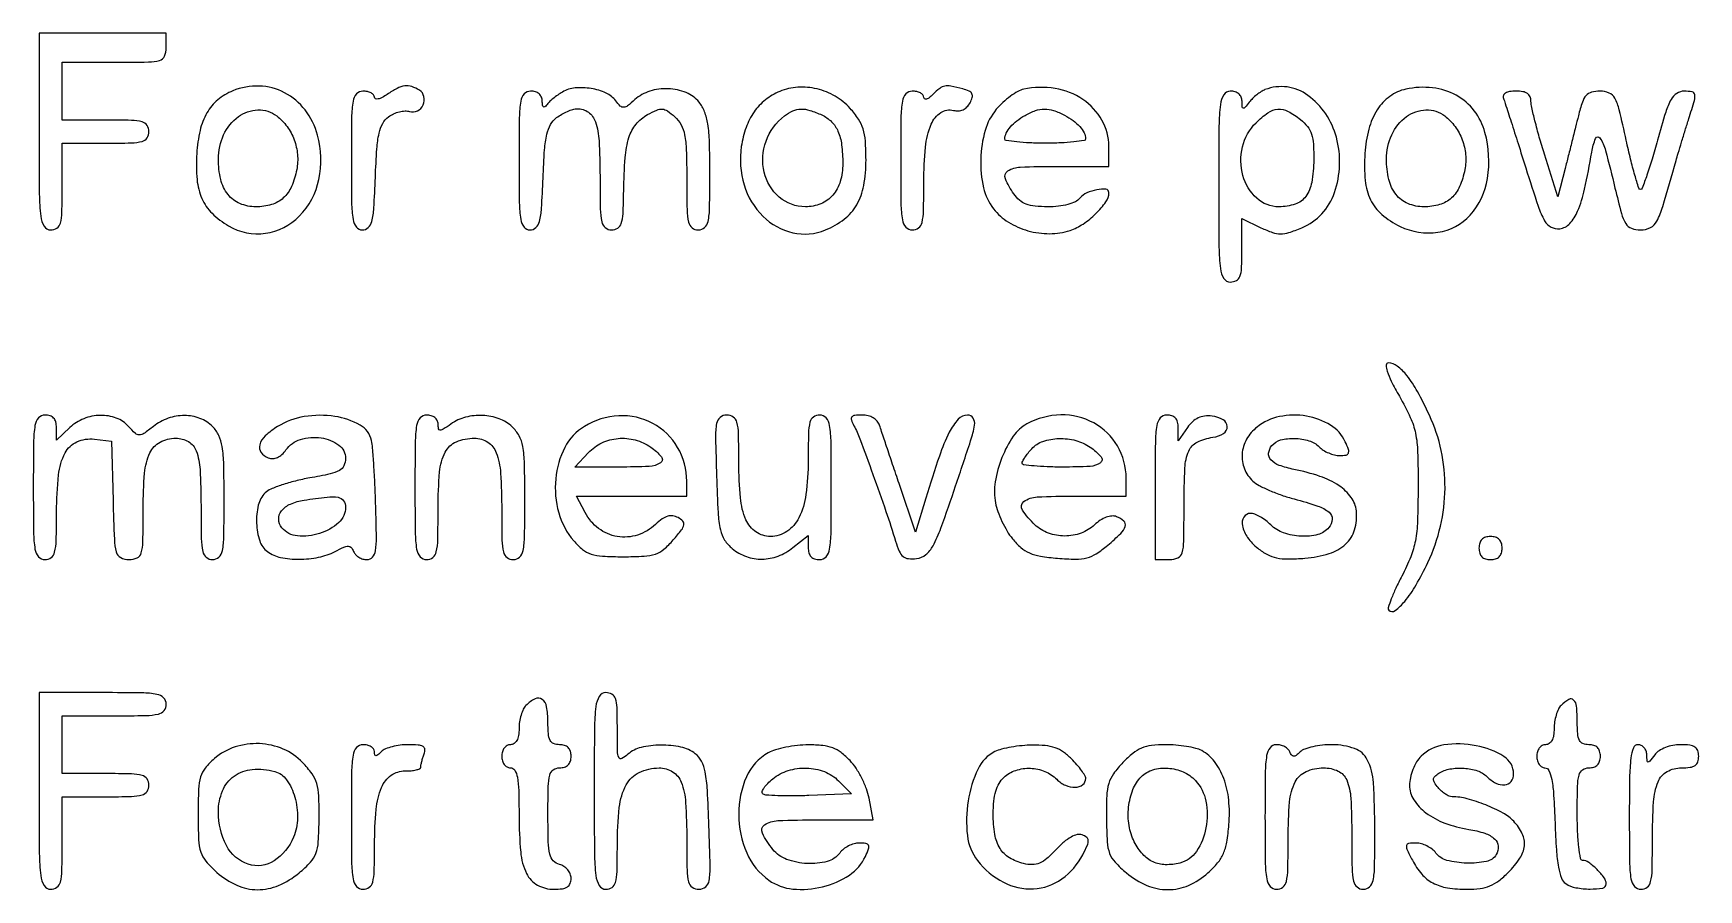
# Model space of a CAD drawing. Extents: x 23 to 201, y 13 to 268.
# Drawn here: x 23.35 to 47.71, y 56.68 to 69.2 of the extents above; entities that cross this region are included whole.
import ezdxf

# ---------------------------------------------------------------- set-up
doc = ezdxf.new("R2010")
doc.units = 0
doc.header["$MEASUREMENT"] = 0

msp = doc.modelspace()

# ---------------------------------------------------------------- linework, layer by layer
for points in [[(23.4342, 67.7646, 0.001893), (23.437661, 66.850567, 0.027391), (23.457838, 66.527325, 0.106183), (23.507924, 66.380468, 0.263491), (23.6034, 66.3264, 0.150217), (23.694312, 66.354344, 0.180365), (23.74581, 66.426862, 0.059311), (23.768133, 66.582874, 0.005909), (23.7726, 66.9609), (23.7726, 67.5954), (24.4071, 67.5954, 0.005909), (24.785126, 67.599867, 0.059311), (24.941137, 67.62219, 0.180365), (25.013656, 67.673688, 0.150217), (25.0416, 67.7646, 0.150217), (25.013656, 67.855512, 0.180365), (24.941137, 67.90701, 0.059311), (24.785126, 67.929333, 0.005909), (24.4071, 67.9338), (23.7726, 67.9338), (23.7726, 68.3568), (23.7726, 68.7798), (24.534, 68.7798, 0.003707), (25.03614, 68.783523, 0.064117), (25.19811, 68.806825, 0.224677), (25.269507, 68.868561, 0.104331), (25.2954, 68.9913), (25.2954, 69.2028), (24.3648, 69.2028), (23.4342, 69.2028)], [(26.2683, 68.361423, 0.077786), (26.048388, 68.228477, 0.087773), (25.890151, 68.039344, 0.074765), (25.789596, 67.781875, 0.040369), (25.741184, 67.44418, 0.036361), (25.745375, 67.063001, 0.082921), (25.816102, 66.785022, 0.095839), (25.96497, 66.570063, 0.061428), (26.207149, 66.385462, 0.168101), (26.746847, 66.278582, 0.166012), (27.240472, 66.527223, 0.142823), (27.52825, 67.064888, 0.119847), (27.508238, 67.713454, 0.095774), (27.325826, 68.081292, 0.109918), (27.026522, 68.333651, 0.112889), (26.65516, 68.431139, 0.105486)], [(28.529024, 68.309703, -0.029426), (28.455831, 68.264608, -0.068119), (28.395491, 68.242081, -0.143156), (28.357058, 68.244509, -0.315737), (28.341, 68.267403, 0.182509), (28.328115, 68.301527, 0.090908), (28.291297, 68.33054, 0.070816), (28.236543, 68.350197, 0.050863), (28.1718, 68.3568, 0.212584), (28.078623, 68.315309, 0.142907), (28.027275, 68.20875, 0.038318), (28.006375, 67.973339, 0.002988), (28.0026, 67.3416, 0.00315), (28.006495, 66.723395, 0.036134), (28.0271, 66.481094, 0.127105), (28.075734, 66.369173, 0.230986), (28.163382, 66.3264, 0.19422), (28.250081, 66.361398, 0.141073), (28.302628, 66.452501, 0.046113), (28.331922, 66.645396, 0.005021), (28.353732, 67.094671, -0.007185), (28.375849, 67.512879, -0.037036), (28.408473, 67.742316, -0.071276), (28.461757, 67.884919, -0.110376), (28.548062, 67.983367, -0.052583), (28.621641, 68.026094, -0.04527), (28.706276, 68.055136, -0.047557), (28.788764, 68.067184, -0.089568), (28.855293, 68.058576, 0.199679), (28.968005, 68.068388, 0.165473), (29.051787, 68.15622, 0.165006), (29.064745, 68.277124, 0.198831), (28.999515, 68.369891, 0.062689), (28.886269, 68.423233, 0.111008), (28.78397, 68.432864, 0.090025), (28.672974, 68.3977, 0.031171)], [(31.0905, 68.343791, 0.021222), (31.021164, 68.298983, 0.018664), (30.952745, 68.246593, 0.019069), (30.89457, 68.194642, 0.052223), (30.859145, 68.15253, -0.078521), (30.833603, 68.125207, -0.361462), (30.813517, 68.125837, -0.180463), (30.799695, 68.151833, -0.030716), (30.795695, 68.20875, 0.096277), (30.783294, 68.269706, 0.116288), (30.749242, 68.316982, 0.107116), (30.695145, 68.34665, 0.072179), (30.6252, 68.3568, 0.212584), (30.532023, 68.315309, 0.142907), (30.480675, 68.20875, 0.038318), (30.459775, 67.973339, 0.002988), (30.456, 67.3416, 0.00315), (30.459895, 66.723395, 0.036134), (30.4805, 66.481094, 0.127105), (30.529134, 66.369173, 0.230986), (30.616782, 66.3264, 0.192464), (30.703397, 66.361023, 0.141982), (30.755969, 66.451128, 0.04668), (30.785324, 66.64175, 0.005126), (30.807132, 67.084231, -0.007334), (30.829422, 67.499186, -0.038131), (30.862433, 67.725949, -0.072993), (30.916992, 67.868084, -0.103301), (31.0059, 67.969841, -0.031752), (31.08031, 68.018947, -0.027514), (31.163917, 68.060874, -0.028481), (31.244059, 68.09039, -0.068961), (31.30623, 68.100309, -0.163927), (31.470008, 68.048848, -0.154965), (31.57379, 67.907669, -0.068714), (31.626961, 67.630008, -0.012999), (31.6404, 67.11318, 0.004277), (31.644501, 66.633747, 0.048718), (31.666098, 66.445898, 0.166019), (31.717691, 66.359996, 0.177039), (31.8096, 66.3264, 0.13983), (31.900019, 66.352191, 0.180292), (31.952453, 66.419985, 0.06461), (31.97751, 66.563771, 0.007182), (31.987233, 66.89745, -0.014517), (32.008615, 67.385325, -0.057542), (32.064547, 67.679664, -0.095083), (32.168166, 67.872842, -0.09463), (32.336083, 68.014322, -0.024813), (32.469844, 68.080903, -0.124352), (32.551737, 68.094523, -0.133639), (32.627198, 68.067119, -0.030391), (32.734419, 67.981332, -0.083839), (32.8269, 67.864106, -0.077657), (32.878828, 67.719907, -0.040553), (32.903377, 67.496806, -0.007134), (32.9094, 67.074688, 0.004604), (32.913578, 66.620901, 0.051035), (32.935332, 66.441086, 0.169857), (32.986922, 66.358593, 0.170477), (33.0786, 66.3264, 0.185299), (33.170796, 66.361783, 0.16096), (33.222373, 66.452128, 0.046006), (33.243787, 66.650371, 0.003914), (33.2478, 67.163028, 0.006974), (33.241507, 67.614157, 0.031083), (33.217706, 67.877771, 0.054037), (33.170502, 68.055105, 0.078293), (33.0895, 68.195148, 0.126186), (32.90096, 68.335258, 0.087291), (32.640018, 68.391942, 0.085003), (32.368752, 68.356523, 0.109467), (32.150862, 68.23249, -0.016885), (32.04363, 68.14184, -0.152012), (31.986897, 68.120075, -0.214202), (31.937845, 68.138394, -0.037738), (31.871705, 68.214431, 0.127229), (31.729906, 68.32845, 0.0651), (31.509924, 68.395083, 0.064215), (31.275672, 68.403484, 0.110163)], [(34.271101, 68.353276, 0.068528), (34.059577, 68.228246, 0.072588), (33.894412, 68.052788, 0.067338), (33.777358, 67.825623, 0.048155), (33.707902, 67.547923, 0.110788), (33.748232, 66.987396, 0.1247), (34.02575, 66.525079, 0.140351), (34.461037, 66.285484, 0.155483), (34.938264, 66.325764, 0.066154), (35.213046, 66.484855, 0.097614), (35.396126, 66.693911, 0.08738), (35.498744, 66.974753, 0.04403), (35.532, 67.351674, 0.016979), (35.522633, 67.627453, 0.05801), (35.489877, 67.803659, 0.07198), (35.421856, 67.946878, 0.036648), (35.29935, 68.104603, 0.077347), (35.081317, 68.28192, 0.072904), (34.815336, 68.389031, 0.074124), (34.533974, 68.414226, 0.084785)], [(36.510943, 68.308457, -0.032428), (36.459801, 68.263551, -0.08714), (36.417052, 68.241193, -0.216722), (36.390249, 68.244392, -0.262054), (36.378, 68.266157, 0.180377), (36.365099, 68.300754, 0.091543), (36.328297, 68.330174, 0.071518), (36.27354, 68.350101, 0.051602), (36.2088, 68.3568, 0.212584), (36.115623, 68.315309, 0.142907), (36.064275, 68.20875, 0.038318), (36.043375, 67.973339, 0.002988), (36.0396, 67.3416, 0.002988), (36.043375, 66.709861, 0.038318), (36.064275, 66.47445, 0.142907), (36.115623, 66.367891, 0.212584), (36.2088, 66.3264, 0.162077), (36.300173, 66.356818, 0.17449), (36.35174, 66.435084, 0.05424), (36.373713, 66.604867, 0.005082), (36.378, 67.026676, -0.024074), (36.402591, 67.537107, -0.074143), (36.485982, 67.871647, -0.14552), (36.624966, 68.043052, -0.217391), (36.812003, 68.07561, 0.080318), (36.88404, 68.06871, 0.090993), (36.951293, 68.085617, 0.089257), (37.009139, 68.125688, 0.07402), (37.053886, 68.185892, 0.050823), (37.086628, 68.265582, 0.195795), (37.081472, 68.317802, 0.170581), (37.040199, 68.35608, 0.037007), (36.947029, 68.388606, 0.014463), (36.772828, 68.429942, 0.096754), (36.68422, 68.430929, 0.122574), (36.611406, 68.397914, 0.028951)], [(37.840238, 68.385724, 0.07636), (37.753348, 68.352788, 0.029523), (37.644866, 68.282677, 0.028391), (37.534246, 68.191458, 0.03125), (37.438388, 68.091003, 0.10681), (37.274708, 67.781676, 0.061566), (37.211091, 67.363314, 0.061846), (37.251215, 66.944909, 0.112313), (37.397739, 66.635945, 0.087505), (37.614748, 66.441851, 0.070263), (37.901896, 66.315386, 0.069162), (38.217505, 66.272051, 0.079448), (38.517523, 66.320533, 0.068681), (38.706902, 66.413401, 0.044791), (38.896097, 66.567208, 0.045074), (39.041655, 66.737035, 0.155872), (39.0852, 66.873323, 0.388031), (39.041605, 66.92104, 0.070324), (38.910666, 66.914461, 0.058323), (38.76111, 66.867026, 0.114097), (38.6622, 66.7917, -0.109396), (38.594993, 66.739525, -0.044772), (38.485959, 66.699386, -0.038438), (38.348188, 66.673402, -0.0274), (38.191338, 66.6648, -0.024764), (38.004797, 66.674045, -0.065714), (37.875106, 66.704449, -0.084642), (37.777549, 66.761661, -0.065219), (37.694097, 66.852824, -0.056129), (37.572246, 67.07647, -0.361323), (37.608303, 67.190318, -0.134057), (37.788742, 67.246946, -0.009394), (38.3238, 67.257), (39.0852, 67.257), (39.0852, 67.551765, 0.129884), (38.984298, 67.933644, 0.116508), (38.705009, 68.234276, 0.106622), (38.297682, 68.395917, 0.094082)], [(41.3694, 68.378696, 0.049922), (41.313364, 68.350188, 0.025899), (41.249503, 68.304388, 0.02547), (41.188181, 68.250072, 0.03515), (41.139441, 68.195025, -0.009115), (41.076244, 68.115693, -0.257729), (41.052619, 68.106382, -0.356194), (41.037638, 68.122228, -0.013709), (41.033691, 68.20875, 0.096828), (41.020666, 68.269493, 0.114369), (40.986021, 68.316807, 0.105544), (40.931587, 68.346595, 0.072728), (40.8618, 68.3568, 0.259183), (40.766556, 68.303873, 0.109374), (40.716314, 68.161163, 0.028197), (40.696083, 67.846696, 0.001966), (40.6926, 66.9609, 0.001966), (40.696083, 66.075104, 0.028197), (40.716314, 65.760638, 0.109374), (40.766556, 65.617927, 0.259183), (40.8618, 65.565, 0.118191), (40.950961, 65.586375, 0.189857), (41.002136, 65.644141, 0.077744), (41.025788, 65.764181, 0.009842), (41.031, 66.028931), (41.031, 66.492863), (41.310856, 66.359409, 0.024843), (41.479955, 66.288851, 0.085911), (41.596392, 66.268358, 0.080033), (41.717313, 66.287489, 0.019789), (41.9061, 66.357733, 0.214988), (42.386733, 66.872118, 0.147949), (42.414416, 67.681436, 0.170679), (41.996481, 68.295387, 0.256909)], [(43.431464, 68.385982, 0.106081), (43.196546, 68.280892, 0.092731), (43.012041, 68.08436, 0.077726), (42.887998, 67.801881, 0.049263), (42.83053, 67.446191, 0.037514), (42.835801, 67.048467, 0.090534), (42.913646, 66.765901, 0.104822), (43.077329, 66.554246, 0.062215), (43.345281, 66.378935, 0.151553), (43.899556, 66.292736, 0.173848), (44.370094, 66.544193, 0.14709), (44.625169, 67.080898, 0.104025), (44.587766, 67.751356, 0.097932), (44.430465, 68.07023, 0.104206), (44.166449, 68.296983, 0.098795), (43.821068, 68.405718, 0.079499)], [(44.858595, 68.25105, -0.009738), (44.884163, 68.176725, -0.000402), (44.970409, 67.908449, -0.000698), (45.071901, 67.590347, -0.000495), (45.184896, 67.233248, 0.004165), (45.366618, 66.673277, 0.046974), (45.460866, 66.459943, 0.145475), (45.55456, 66.368728, 0.150152), (45.681639, 66.344948, 0.181293), (45.828265, 66.419757, 0.086498), (45.943768, 66.600847, 0.04566), (46.044385, 66.921632, 0.011162), (46.149287, 67.466024, -0.054656), (46.206314, 67.666418, -0.606548), (46.270489, 67.672463, -0.079281), (46.350895, 67.490477, -0.005377), (46.489788, 66.93975, 0.007319), (46.584891, 66.568734, 0.070171), (46.649139, 66.419146, 0.166702), (46.731557, 66.350478, 0.091321), (46.862292, 66.3264, 0.116371), (47.007848, 66.360742, 0.159671), (47.102818, 66.454705, 0.046793), (47.189496, 66.671379, 0.002857), (47.38317, 67.3416, -0.003901), (47.414684, 67.449807, -0.001272), (47.462844, 67.609015, -0.001268), (47.517237, 67.785589, -0.001429), (47.570411, 67.95495, 0.005497), (47.651884, 68.22203, 0.112493), (47.656995, 68.305658, 0.312145), (47.618522, 68.345483, 0.049427), (47.504322, 68.3568, 0.143186), (47.392802, 68.324195, 0.126391), (47.309977, 68.235373, 0.050823), (47.231949, 68.049509, 0.006671), (47.112387, 67.6377, -0.006171), (47.032645, 67.362018, -0.009986), (46.957276, 67.129836, -0.004075), (46.88841, 66.936387, -0.315), (46.862978, 66.9186, -0.329009), (46.838505, 66.936658, -0.004283), (46.780687, 67.129836, -0.010306), (46.718516, 67.362011, -0.006338), (46.654444, 67.6377, 0.005501), (46.551221, 68.085253, 0.063229), (46.487052, 68.253704, 0.171422), (46.40403, 68.329661, 0.100701), (46.270646, 68.3568, 0.06207), (46.146271, 68.3413, 0.151627), (46.068376, 68.293658, 0.10051), (46.012346, 68.195927, 0.018952), (45.954716, 67.99725, -0.000329), (45.912866, 67.829915, -0.000173), (45.860613, 67.621877, -0.000172), (45.806923, 67.408734, -0.000264), (45.760289, 67.224285), (45.655535, 66.81087), (45.458305, 67.435785, -0.006235), (45.382779, 67.685911, -0.007726), (45.319, 67.920621, -0.006473), (45.271181, 68.118661, -0.055991), (45.261037, 68.20875, 0.103525), (45.247147, 68.275034, 0.142658), (45.208346, 68.321449, 0.106313), (45.140776, 68.348381, 0.041886), (45.040449, 68.3568, 0.035038), (44.948522, 68.35035, 0.096957), (44.887511, 68.32922, 0.17332), (44.858745, 68.295128, 0.17898)], [(26.910131, 67.994559, -0.071271), (27.06171, 67.839396, -0.068709), (27.165886, 67.646053, -0.068072), (27.214439, 67.430015, -0.067749), (27.203321, 67.208511, -0.056381), (27.127799, 66.962706, -0.105911), (27.007315, 66.794569, -0.11361), (26.835009, 66.697793, -0.071495), (26.605454, 66.6648, -0.099991), (26.37196, 66.711966, -0.127435), (26.197994, 66.844806, -0.108267), (26.091991, 67.064554, -0.058507), (26.0568, 67.364269, -0.10771), (26.13397, 67.718342, -0.127035), (26.349568, 67.98392, -0.152328), (26.635404, 68.083057, -0.173278)], [(34.886349, 68.008087, -0.089781), (35.027188, 67.910362, -0.094942), (35.121557, 67.771169, -0.071263), (35.174917, 67.573916, -0.029357), (35.192445, 67.296974, -0.072323), (35.155782, 67.036594, -0.107758), (35.046099, 66.835326, -0.117464), (34.87083, 66.709328, -0.097666), (34.645043, 66.6648, -0.179197), (34.262071, 66.806609, -0.160413), (34.042121, 67.170712, -0.144339), (34.070083, 67.625586, -0.142943), (34.340269, 67.994559, -0.057355), (34.463319, 68.068352, -0.100548), (34.578621, 68.094765, -0.083309), (34.709789, 68.076084, -0.029965)], [(38.435112, 68.005735, -0.036535), (38.562019, 67.926603, -0.052617), (38.660061, 67.837848, -0.062987), (38.723225, 67.746333, -0.114979), (38.745505, 67.65885, -0.376849), (38.724238, 67.63362, -0.010671), (38.572461, 67.614038, -0.016689), (38.381567, 67.599965, -0.010055), (38.1546, 67.5954, -0.010055), (37.927633, 67.599965, -0.016689), (37.736739, 67.614038, -0.010671), (37.584962, 67.63362, -0.376849), (37.563695, 67.65885, -0.113857), (37.584913, 67.742944, -0.05907), (37.645659, 67.833299, -0.050044), (37.73901, 67.922184, -0.036276), (37.8585, 68.001908, -0.043074), (38.011266, 68.071924, -0.084456), (38.142611, 68.095167, -0.082841), (38.275924, 68.073836, -0.040157)], [(41.888778, 67.941171, -0.055966), (41.990169, 67.838271, -0.087035), (42.048924, 67.728793, -0.064406), (42.077032, 67.582875, -0.018985), (42.082441, 67.354674, -0.038026), (42.052394, 67.022756, -0.11743), (41.965263, 66.81672, -0.153601), (41.810936, 66.703701, -0.082003), (41.575338, 66.6648, -0.18645), (41.248099, 66.791222, -0.142553), (41.045692, 67.12116, -0.126782), (41.039465, 67.540394, -0.137872), (41.238655, 67.895345, -0.044939), (41.413219, 68.041065, -0.134653), (41.558527, 68.09215, -0.139308), (41.706484, 68.061161, -0.049459)], [(43.999331, 67.994559, -0.071271), (44.15091, 67.839396, -0.068709), (44.255086, 67.646053, -0.068072), (44.303639, 67.430015, -0.067749), (44.292521, 67.208511, -0.056381), (44.216999, 66.962706, -0.105911), (44.096515, 66.794569, -0.11361), (43.924209, 66.697793, -0.071495), (43.694654, 66.6648, -0.099991), (43.46116, 66.711966, -0.127435), (43.287194, 66.844806, -0.108267), (43.181191, 67.064554, -0.058507), (43.146, 67.364269, -0.10771), (43.22317, 67.718342, -0.127035), (43.438768, 67.98392, -0.152328), (43.724604, 68.083057, -0.173278)], [(43.335627, 63.89415, -0.019904), (43.495634, 63.583608, -0.058421), (43.571023, 63.355551, -0.043698), (43.602639, 63.082348, -0.007568), (43.609272, 62.5617, -0.008081), (43.600081, 62.066546, -0.036716), (43.568975, 61.779966, -0.050264), (43.501061, 61.54552, -0.024707), (43.370934, 61.263138, 0.011369), (43.283685, 61.086362, 0.017742), (43.217536, 60.93002, 0.012235), (43.171862, 60.80103, 0.282484), (43.180568, 60.764632, 0.373509), (43.272711, 60.758128, 0.060125), (43.413621, 60.893283, 0.040851), (43.579407, 61.133298, 0.020157), (43.751531, 61.4619, 0.053552), (43.936414, 61.992644, 0.054512), (44.002896, 62.547346, 0.055023), (43.947834, 63.098529, 0.056595), (43.773894, 63.618925, 0.016262), (43.599829, 63.963161, 0.041542), (43.445903, 64.196207, 0.061135), (43.305355, 64.335781, 0.166464), (43.174465, 64.3806, 0.410655), (43.142275, 64.3488, 0.083213), (43.155895, 64.260987, 0.03808), (43.217673, 64.113243, 0.010853)], [(23.3496, 62.5617, 0.002827), (23.353331, 61.901741, 0.036854), (23.374134, 61.657538, 0.138781), (23.425394, 61.547068, 0.218517), (23.5188, 61.5042, 0.161899), (23.610183, 61.534586, 0.173817), (23.661959, 61.612829, 0.054339), (23.684438, 61.782382, 0.005136), (23.689881, 62.20215, -0.024917), (23.718276, 62.742307, -0.094602), (23.814807, 63.06463, -0.169716), (23.98781, 63.227402, -0.133823), (24.243625, 63.266758), (24.4917, 63.2385), (24.51581, 62.37135, 0.003248), (24.535379, 61.800925, 0.055389), (24.563642, 61.615741, 0.206328), (24.62773, 61.534692, 0.124331), (24.74846, 61.5042, 0.106354), (24.868893, 61.53011, 0.222355), (24.929956, 61.601241, 0.064184), (24.953222, 61.762146, 0.003852), (24.957, 62.252488, -0.020387), (24.978121, 62.770269, -0.088263), (25.056193, 63.066598, -0.162407), (25.203574, 63.22301, -0.123907), (25.433191, 63.2808, -0.134656), (25.619491, 63.229701, -0.171101), (25.733137, 63.093806, -0.076685), (25.789324, 62.822868, -0.012854), (25.803, 62.29098, 0.004277), (25.807101, 61.811547, 0.048718), (25.828698, 61.623698, 0.166019), (25.880291, 61.537796, 0.177039), (25.9722, 61.5042, 0.193568), (26.064685, 61.541398, 0.15568), (26.116221, 61.636387, 0.043488), (26.137467, 61.845395, 0.003595), (26.1414, 62.3925, 0.005592), (26.135758, 62.897028, 0.034085), (26.112193, 63.15667, 0.068523), (26.062194, 63.320925, 0.0885), (25.9722, 63.45, 0.105064), (25.787622, 63.569887, 0.091218), (25.560478, 63.612336, 0.086331), (25.322191, 63.571574, 0.081395), (25.106215, 63.452438, -0.013369), (24.966362, 63.34836, -0.154472), (24.901958, 63.327976, -0.189081), (24.843703, 63.350823, -0.021937), (24.743294, 63.452438, 0.120027), (24.56332, 63.574595, 0.094631), (24.330445, 63.61426, 0.089825), (24.088608, 63.565449, 0.094242), (23.883803, 63.435253), (23.688, 63.251306), (23.688, 63.435253, 0.060458), (23.67794, 63.518149, 0.126195), (23.647396, 63.575057, 0.134525), (23.594787, 63.608017, 0.073191), (23.5188, 63.6192, 0.218517), (23.425394, 63.576332, 0.138781), (23.374134, 63.465863, 0.036854), (23.353331, 63.221659, 0.002827)], [(26.92395, 63.450927, 0.047786), (26.743863, 63.315995, 0.136811), (26.661494, 63.184711, 0.233777), (26.680619, 63.073896, 0.144538), (26.787758, 62.991856, 0.105041), (26.853928, 62.981375, 0.094122), (26.921515, 62.997908, 0.080289), (26.986891, 63.041477, 0.052978), (27.046355, 63.109705, -0.168424), (27.257761, 63.262575, -0.109132), (27.561606, 63.28539, -0.124046), (27.819682, 63.179523, -0.238018), (27.918, 62.984688, -0.108807), (27.894465, 62.877819, -0.160955), (27.829394, 62.808346, -0.071568), (27.693186, 62.757692, -0.009698), (27.393527, 62.698895, 0.017614), (27.18343, 62.654206, 0.019994), (26.985827, 62.596358, 0.019626), (26.823288, 62.53443, 0.095824), (26.742107, 62.479564, 0.139046), (26.641541, 62.299387, 0.067913), (26.615804, 62.03528, 0.068721), (26.661398, 61.77846, 0.157918), (26.77515, 61.621187, 0.1078), (26.967148, 61.536227, 0.051092), (27.237774, 61.509146, 0.049589), (27.523435, 61.538228, 0.070196), (27.764007, 61.623521, -0.014974), (27.891514, 61.68526, -0.10612), (27.958384, 61.69948, -0.215095), (28.002011, 61.679701, -0.088985), (28.036302, 61.623, 0.098573), (28.064968, 61.577572, 0.066839), (28.112768, 61.539085, 0.0639), (28.171575, 61.51305, 0.072343), (28.232595, 61.504157, 0.215877), (28.311501, 61.539864, 0.140954), (28.354811, 61.631725, 0.043319), (28.369253, 61.826759, 0.004503), (28.359283, 62.286707, 0.003743), (28.347349, 62.599242, 0.004586), (28.331333, 62.891068, 0.003844), (28.313749, 63.135947, 0.032566), (28.297861, 63.245146, 0.216174), (28.129885, 63.472943, 0.090482), (27.760867, 63.598988, 0.078166), (27.313974, 63.595707, 0.09634)], [(28.9332, 62.5617, 0.002827), (28.936931, 61.901741, 0.036854), (28.957734, 61.657538, 0.138781), (29.008994, 61.547068, 0.218517), (29.1024, 61.5042, 0.170477), (29.194078, 61.536393, 0.169857), (29.245668, 61.618886, 0.051035), (29.267422, 61.798701, 0.004604), (29.2716, 62.252488, -0.020504), (29.293521, 62.786821, -0.099265), (29.376997, 63.077242, -0.175229), (29.539284, 63.227248, -0.100122), (29.804035, 63.2808, -0.146739), (29.998314, 63.222529, -0.157831), (30.121759, 63.068279, -0.075343), (30.185662, 62.770568, -0.015261), (30.2022, 62.228862, 0.004828), (30.20643, 61.790813, 0.052565), (30.228288, 61.615933, 0.172164), (30.279869, 61.535523, 0.166372), (30.3714, 61.5042, 0.19305), (30.463867, 61.541283, 0.156017), (30.515406, 61.635976, 0.043641), (30.536662, 61.844296, 0.003614), (30.5406, 62.389204, 0.005225), (30.535146, 62.911072, 0.038126), (30.510903, 63.159927, 0.080992), (30.45655, 63.31608, 0.081224), (30.355448, 63.446704, 0.099664), (30.163929, 63.564482, 0.076943), (29.923084, 63.613077, 0.075468), (29.674246, 63.586818, 0.08904), (29.459624, 63.487503, -0.009314), (29.346303, 63.411236, -0.144431), (29.301796, 63.398106, -0.36009), (29.278196, 63.417634, -0.047099), (29.2716, 63.487503, 0.121548), (29.25889, 63.539015, 0.106797), (29.223277, 63.581588, 0.093715), (29.168763, 63.60959, 0.072032), (29.1024, 63.6192, 0.218517), (29.008994, 63.576332, 0.138781), (28.957734, 63.465863, 0.036854), (28.936931, 63.221659, 0.002827)], [(31.41205, 63.453542, 0.138073), (31.125858, 63.145619, 0.095682), (30.992072, 62.686669, 0.091238), (31.036378, 62.190788, 0.110264), (31.256146, 61.779484, 0.043986), (31.386619, 61.65233, 0.093451), (31.510012, 61.585201, 0.064915), (31.676959, 61.554437, 0.013146), (31.9788, 61.5465, 0.013167), (32.284821, 61.55456, 0.067841), (32.450987, 61.586196, 0.095054), (32.575344, 61.656272, 0.039456), (32.712814, 61.79269, 0.011525), (32.833504, 61.939724, 0.113397), (32.867302, 62.011807, 0.250027), (32.852227, 62.06475, 0.073427), (32.783056, 62.11808, 0.089995), (32.706288, 62.144434, 0.110449), (32.630843, 62.139234, 0.083444), (32.549348, 62.099331, 0.033103), (32.452764, 62.01994, -0.110795), (32.189207, 61.864276, -0.12001), (31.892337, 61.842288, -0.120596), (31.619685, 61.959166, -0.112607), (31.423599, 62.191252), (31.297655, 62.4348), (32.103527, 62.4348), (32.9094, 62.4348), (32.9094, 62.650501, 0.132076), (32.776113, 63.146285, 0.139204), (32.413972, 63.496669, 0.136445), (31.915584, 63.608671, 0.124992)], [(33.345849, 62.723278, 0.005081), (33.368534, 62.187973, 0.040111), (33.401369, 61.941972, 0.087909), (33.463204, 61.790786, 0.081928), (33.574422, 61.665778, 0.084747), (33.781817, 61.549465, 0.089618), (34.011997, 61.511545, 0.087359), (34.245705, 61.556433, 0.075765), (34.463091, 61.67954), (34.686, 61.854881), (34.686, 61.67954, 0.066969), (34.696442, 61.601928, 0.12568), (34.727559, 61.547268, 0.129042), (34.780405, 61.515118, 0.072599), (34.8552, 61.5042, 0.218517), (34.948606, 61.547068, 0.138781), (34.999866, 61.657538, 0.036854), (35.020669, 61.901741, 0.002827), (35.0244, 62.5617, 0.002827), (35.020669, 63.221659, 0.036854), (34.999866, 63.465863, 0.138781), (34.948606, 63.576332, 0.218517), (34.8552, 63.6192, 0.155834), (34.764063, 63.590089, 0.177691), (34.712528, 63.514876, 0.056822), (34.690378, 63.352393, 0.005492), (34.686, 62.953809, -0.032367), (34.653939, 62.459056, -0.082959), (34.549962, 62.116829, -0.129086), (34.375307, 61.916588, -0.150314), (34.134757, 61.8426, -0.152737), (33.921858, 61.909188, -0.140296), (33.776225, 62.087173, -0.078856), (33.69436, 62.408311, -0.023058), (33.6708, 62.918924, 0.00489), (33.666601, 63.348324, 0.057032), (33.644307, 63.514326, 0.186531), (33.5907, 63.590012, 0.147484), (33.493899, 63.6192, 0.176356), (33.396637, 63.583793, 0.179074), (33.345663, 63.494384, 0.045852), (33.331117, 63.293063, 0.00317)], [(35.355811, 63.46306, -0.033639), (35.442705, 63.270626, -0.00274), (35.633172, 62.751119, -0.004083), (35.823823, 62.208302, -0.008081), (35.964575, 61.77405, 0.027571), (36.019214, 61.625476, 0.118551), (36.075353, 61.550629, 0.150032), (36.15181, 61.518895, 0.053511), (36.271296, 61.52025, 0.141546), (36.406597, 61.577373, 0.099389), (36.512702, 61.70542, 0.037659), (36.62858, 61.965919, 0.004156), (36.843315, 62.58285, 0.002412), (37.062921, 63.24152, 0.037306), (37.120186, 63.4731, 0.186713), (37.099396, 63.574962, 0.255899), (37.018853, 63.618883, 0.212276), (36.881275, 63.557419, 0.06665), (36.751084, 63.366794, 0.034866), (36.605618, 63.019245, 0.007696), (36.407603, 62.403834), (36.256312, 61.907568), (36.016726, 62.615334, -0.000265), (35.921481, 62.897191, -0.000333), (35.833466, 63.158683, -0.000266), (35.75986, 63.378236, -0.002605), (35.729303, 63.47115, 0.103773), (35.695502, 63.530276, 0.078726), (35.637629, 63.577802, 0.071331), (35.562062, 63.608685, 0.061468), (35.476856, 63.6192, 0.024381), (35.367349, 63.613857, 0.206313), (35.325127, 63.590548, 0.256412), (35.318296, 63.547523, 0.036726)], [(37.887107, 63.490118, 0.119439), (37.687203, 63.309303, 0.054663), (37.521076, 62.99674, 0.053655), (37.422302, 62.642739, 0.08823), (37.425747, 62.332699, 0.041064), (37.460087, 62.20823, 0.023186), (37.520758, 62.063783, 0.023014), (37.595953, 61.922816, 0.034759), (37.675117, 61.808465, 0.044085), (37.79811, 61.679872, 0.07835), (37.921754, 61.601807, 0.062038), (38.082709, 61.555024, 0.019054), (38.334328, 61.524469, 0.017023), (38.60142, 61.511452, 0.067024), (38.764641, 61.531, 0.080423), (38.901463, 61.591044, 0.031376), (39.067958, 61.714174, 0.017037), (39.25953, 61.886853, 0.125497), (39.323737, 61.990769, 0.290581), (39.303197, 62.06742, 0.094527), (39.198948, 62.13204, 0.113121), (39.12947, 62.141911, 0.066594), (39.04717, 62.123753, 0.057226), (38.960029, 62.080093, 0.043875), (38.876246, 62.014192, -0.100515), (38.678516, 61.891918, -0.08886), (38.439731, 61.849398, -0.088614), (38.200455, 61.892395, -0.099188), (38.001352, 62.015096, -0.057968), (37.819214, 62.229172, -0.402449), (37.841125, 62.35233, -0.14606), (38.036893, 62.421454, -0.01234), (38.5776, 62.4348), (39.339, 62.4348), (39.339, 62.696697, 0.133392), (39.211369, 63.16659, 0.135884), (38.864175, 63.503419, 0.130917), (38.382056, 63.621288, 0.119811)], [(39.762, 62.5617), (39.762, 61.5042), (39.9735, 61.5042, 0.108364), (40.096283, 61.531127, 0.223223), (40.158212, 61.604684, 0.061736), (40.181348, 61.772231, 0.003476), (40.185, 62.297541, -0.011439), (40.197517, 62.844554, -0.089173), (40.253845, 63.092224, -0.179809), (40.377677, 63.223213, -0.080223), (40.608, 63.293844, 0.104618), (40.76283, 63.349648, 0.270934), (40.816339, 63.450643, 0.259155), (40.755091, 63.550744, 0.100163), (40.59503, 63.60288, 0.056899), (40.485469, 63.60305, 0.080777), (40.391827, 63.576798, 0.079158), (40.309982, 63.521699, 0.052367), (40.23548, 63.436006), (40.1004, 63.243152), (40.1004, 63.431176, 0.057694), (40.090511, 63.516589, 0.126222), (40.060217, 63.574547, 0.136979), (40.007712, 63.60789, 0.073512), (39.9312, 63.6192, 0.218517), (39.837794, 63.576332, 0.138781), (39.786534, 63.465863, 0.036854), (39.765731, 63.221659, 0.002827)], [(41.253909, 63.44386, 0.09748), (41.100587, 63.265456, 0.109682), (41.034475, 63.049514, 0.114744), (41.067098, 62.833487, 0.114715), (41.191693, 62.653999, 0.062635), (41.282929, 62.59017, 0.018938), (41.435634, 62.51688, 0.018649), (41.614673, 62.44696, 0.019277), (41.796475, 62.391425, -0.016147), (42.140995, 62.288537, -0.092225), (42.307248, 62.196319, -0.240921), (42.351272, 62.094364, -0.158175), (42.302976, 61.973085, -0.157685), (42.142693, 61.871414, -0.074652), (41.89657, 61.84586, -0.071685), (41.641592, 61.894552, -0.113883), (41.454, 62.0118, 0.033666), (41.37989, 62.07655, 0.032922), (41.297226, 62.131298, 0.034745), (41.218352, 62.169367, 0.095343), (41.1579, 62.181, 0.262964), (41.060438, 62.125934, 0.188892), (41.038966, 61.999974, 0.104624), (41.114585, 61.827423, 0.070372), (41.26365, 61.671225, 0.044163), (41.404569, 61.578903, 0.070957), (41.539277, 61.529725, 0.055222), (41.705166, 61.513412, 0.017389), (41.954505, 61.52516, 0.053477), (42.308177, 61.592705, 0.112501), (42.549585, 61.730806, 0.135875), (42.679832, 61.939938, 0.096384), (42.706118, 62.216545, 0.134825), (42.630368, 62.414503, 0.087939), (42.452301, 62.584383, 0.064879), (42.172166, 62.722084, 0.033013), (41.7924, 62.823635, -0.037254), (41.577627, 62.88302, -0.120305), (41.454942, 62.964049, -0.217492), (41.422526, 63.062086, -0.14698), (41.469198, 63.172213, -0.158531), (41.598555, 63.253968, -0.069021), (41.802906, 63.276819, -0.067352), (42.013012, 63.242704, -0.123099), (42.161014, 63.1539, 0.057571), (42.222299, 63.105308, 0.038916), (42.301582, 63.064277, 0.039087), (42.38566, 63.036261, 0.060953), (42.461343, 63.027, 0.038146), (42.554769, 63.034138, 0.26492), (42.589364, 63.061571, 0.185593), (42.590163, 63.113459, 0.01898), (42.542657, 63.229171, 0.149213), (42.328682, 63.471292, 0.096729), (41.976029, 63.603198, 0.09183), (41.582464, 63.596083, 0.116851)], [(32.382976, 63.149103, -0.063615), (32.538404, 63.007732, -0.456547), (32.524988, 62.919503, -0.130092), (32.360744, 62.867868, -0.011466), (31.921753, 62.8578), (31.272506, 62.8578), (31.4712, 63.0693, -0.094064), (31.667396, 63.212058, -0.08877), (31.906301, 63.276733, -0.087422), (32.15598, 63.254931, -0.087602)], [(38.812576, 63.149103, -0.058309), (38.970387, 63.008585, -0.444506), (38.960726, 62.920904, -0.144174), (38.810894, 62.868218, -0.01294), (38.4084, 62.8578, -0.008995), (38.18134, 62.861885, -0.014906), (37.990159, 62.874482, -0.008596), (37.836086, 62.891934, -0.376634), (37.8162, 62.914589, -0.127166), (37.824202, 62.945544, -0.019706), (37.857329, 63.000142, -0.02089), (37.902603, 63.062692, -0.016815), (37.956212, 63.126089, -0.12768), (38.120582, 63.234072, -0.07524), (38.35331, 63.275716, -0.07129), (38.601808, 63.246893, -0.088531)], [(27.918, 62.270397, -0.214172), (27.817152, 62.045759, -0.103904), (27.538243, 61.886144, -0.101625), (27.213599, 61.850231, -0.198988), (26.9874, 61.9695, -0.165389), (26.93976, 62.094205, -0.179553), (26.980278, 62.217207, -0.122983), (27.111579, 62.317547, -0.064081), (27.310841, 62.374802, -0.009433), (27.648243, 62.419925, -0.071213), (27.808623, 62.415416, -0.196893), (27.887129, 62.366295, -0.156991)], [(44.4996, 61.6734, 0.072254), (44.510331, 61.599531, 0.124864), (44.5419, 61.5465, 0.124864), (44.594931, 61.514931, 0.072254), (44.6688, 61.5042, 0.072254), (44.742669, 61.514931, 0.124864), (44.7957, 61.5465, 0.124864), (44.827269, 61.599531, 0.072254), (44.838, 61.6734, 0.072254), (44.827269, 61.747269, 0.124864), (44.7957, 61.8003, 0.124864), (44.742669, 61.831869, 0.072254), (44.6688, 61.8426, 0.072254), (44.594931, 61.831869, 0.124864), (44.5419, 61.8003, 0.124864), (44.510331, 61.747269, 0.072254)], [(23.4342, 58.1202, 0.001893), (23.437661, 57.206167, 0.027391), (23.457838, 56.882925, 0.106183), (23.507924, 56.736068, 0.263491), (23.6034, 56.682, 0.157888), (23.694616, 56.71154, 0.176663), (23.746162, 56.78775, 0.055952), (23.768253, 56.952622, 0.005351), (23.7726, 57.3588), (23.7726, 58.0356), (24.4071, 58.0356, 0.005909), (24.785126, 58.040067, 0.059311), (24.941137, 58.06239, 0.180365), (25.013656, 58.113888, 0.150217), (25.0416, 58.2048, 0.150217), (25.013656, 58.295712, 0.180365), (24.941137, 58.34721, 0.059311), (24.785126, 58.369533, 0.005909), (24.4071, 58.374), (23.7726, 58.374), (23.7726, 58.797), (23.7726, 59.22), (24.534, 59.22, 0.004487), (24.996522, 59.224151, 0.050222), (25.179075, 59.24585, 0.168559), (25.262727, 59.297443, 0.17273), (25.2954, 59.3892, 0.200111), (25.256744, 59.481918, 0.151374), (25.157925, 59.533405, 0.041619), (24.940112, 59.554525, 0.003368), (24.3648, 59.5584), (23.4342, 59.5584)], [(30.55752, 59.37228, 0.087124), (30.518521, 59.316669, 0.036597), (30.485822, 59.230998, 0.034792), (30.46349, 59.132018, 0.038105), (30.456, 59.03388, -0.038147), (30.448178, 58.931503, -0.085028), (30.42352, 58.85763, -0.124063), (30.38313, 58.813278, -0.147368), (30.3291, 58.797, 0.130775), (30.280391, 58.784039, 0.10214), (30.239213, 58.74765, 0.08892), (30.211664, 58.692892, 0.072314), (30.2022, 58.6278, 0.072314), (30.211664, 58.562708, 0.08892), (30.239213, 58.50795, 0.10214), (30.280391, 58.471561, 0.130775), (30.3291, 58.4586, -0.26297), (30.392529, 58.422762, -0.090983), (30.431017, 58.320737, -0.038166), (30.451088, 58.126512, -0.00667), (30.456, 57.758324, 0.022359), (30.479803, 57.226287, 0.088957), (30.565641, 56.912308, 0.158048), (30.724783, 56.744137, 0.125522), (30.968397, 56.682, 0.032326), (31.089475, 56.689836, 0.110439), (31.163197, 56.716684, 0.159506), (31.203299, 56.765749, 0.09248), (31.2174, 56.841333, 0.097502), (31.204712, 56.905779, 0.076311), (31.167917, 56.967009, 0.073995), (31.113123, 57.016009, 0.081717), (31.0482, 57.044913, -0.141547), (30.957638, 57.09883, -0.131881), (30.906743, 57.194175, -0.050923), (30.88391, 57.373984, -0.006138), (30.879, 57.77388, -0.005257), (30.883327, 58.185331, -0.055363), (30.905376, 58.35186, -0.175938), (30.95693, 58.428763, -0.159307), (31.0482, 58.4586, 0.072254), (31.122069, 58.469331, 0.124864), (31.1751, 58.5009, 0.124864), (31.206669, 58.553931, 0.072254), (31.2174, 58.6278, 0.072254), (31.206669, 58.701669, 0.124864), (31.1751, 58.7547, 0.124864), (31.122069, 58.786269, 0.072254), (31.0482, 58.797, -0.094959), (30.961774, 58.813563, -0.184152), (30.910725, 58.86045, -0.098846), (30.88533, 58.953439, -0.017388), (30.879, 59.1354, 0.043643), (30.859991, 59.35276, 0.192659), (30.79355, 59.459896, 0.281331), (30.691594, 59.468741, 0.081041)], [(31.5558, 58.1202, 0.001893), (31.559261, 57.206167, 0.027391), (31.579438, 56.882925, 0.106183), (31.629524, 56.736068, 0.263491), (31.725, 56.682, 0.151234), (31.815954, 56.710155, 0.179896), (31.867459, 56.783158, 0.058848), (31.889749, 56.940335, 0.005829), (31.8942, 57.322062, -0.025913), (31.923087, 57.879065, -0.097732), (32.025343, 58.211426, -0.159912), (32.214164, 58.391014, -0.109829), (32.504573, 58.457305, -0.142655), (32.703066, 58.400709, -0.161857), (32.828399, 58.248453, -0.076937), (32.892855, 57.95217, -0.015161), (32.9094, 57.406662, 0.004604), (32.913522, 56.95909, 0.055851), (32.935761, 56.788985, 0.186952), (32.989841, 56.711811, 0.148561), (33.087959, 56.682, 0.177757), (33.186444, 56.718155, 0.179442), (33.237664, 56.809293, 0.044836), (33.251563, 57.015495, 0.002975), (33.234759, 57.609872, 0.005213), (33.211378, 58.133281, 0.033025), (33.179196, 58.397754, 0.070002), (33.125439, 58.556302, 0.11473), (33.03505, 58.664682, 0.109915), (32.823979, 58.761038, 0.05433), (32.529298, 58.790828, 0.054662), (32.240326, 58.756859, 0.128026), (32.048911, 58.656988, -0.061049), (31.959601, 58.594086, -0.445513), (31.915947, 58.609851, -0.09272), (31.896905, 58.703267, -0.004044), (31.8942, 59.037688, 0.008105), (31.889298, 59.340087, 0.070556), (31.866178, 59.472161, 0.188069), (31.814882, 59.534825, 0.128966), (31.725, 59.5584, 0.263491), (31.629524, 59.504332, 0.106183), (31.579438, 59.357475, 0.027391), (31.559261, 59.034233, 0.001893)], [(45.70092, 59.37228, 0.087124), (45.661921, 59.316669, 0.036597), (45.629222, 59.230998, 0.034792), (45.60689, 59.132018, 0.038105), (45.5994, 59.03388, -0.038147), (45.591578, 58.931503, -0.085028), (45.56692, 58.85763, -0.124063), (45.52653, 58.813278, -0.147368), (45.4725, 58.797, 0.130775), (45.423791, 58.784039, 0.10214), (45.382612, 58.74765, 0.08892), (45.355064, 58.692892, 0.072314), (45.3456, 58.6278, 0.068433), (45.354493, 58.563128, 0.084849), (45.380478, 58.508303, 0.099826), (45.419056, 58.471642, 0.141157), (45.464334, 58.4586, -0.298507), (45.524344, 58.419268, -0.057308), (45.564217, 58.2885, -0.029938), (45.592486, 58.057192, -0.006359), (45.612384, 57.651729, 0.007593), (45.632738, 57.256865, 0.026916), (45.663222, 57.005137, 0.041592), (45.70584, 56.84328, 0.168302), (45.7686, 56.764724, 0.094434), (45.918682, 56.705661, 0.044925), (46.126112, 56.685513, 0.044624), (46.3104, 56.700687, 0.364874), (46.3608, 56.760557, 0.160813), (46.331428, 56.849519, 0.036919), (46.226733, 56.970933, 0.036919), (46.105319, 57.075628, 0.160813), (46.016357, 57.105, -0.366761), (45.985192, 57.131413, -0.012283), (45.960876, 57.30381, -0.017997), (45.943454, 57.522313, -0.010894), (45.9378, 57.7818, -0.005351), (45.942147, 58.187978, -0.055952), (45.964237, 58.35285, -0.176663), (46.015784, 58.42906, -0.157888), (46.107, 58.4586, 0.072254), (46.180869, 58.469331, 0.124864), (46.2339, 58.5009, 0.124864), (46.265469, 58.553931, 0.072254), (46.2762, 58.6278, 0.072254), (46.265469, 58.701669, 0.124864), (46.2339, 58.7547, 0.124864), (46.180869, 58.786269, 0.072254), (46.107, 58.797, -0.094959), (46.020574, 58.813563, -0.184152), (45.969525, 58.86045, -0.098846), (45.94413, 58.953439, -0.017388), (45.9378, 59.1354, 0.022123), (45.92792, 59.358583, 0.176014), (45.884946, 59.450597, 0.342546), (45.813433, 59.459609, 0.062762)], [(25.998068, 58.592825, 0.044948), (25.864771, 58.455522, 0.099301), (25.797248, 58.326708, 0.06167), (25.767692, 58.145479, 0.009622), (25.7607, 57.782185, 0.009807), (25.768061, 57.406937, 0.068581), (25.800094, 57.226995, 0.1003), (25.875714, 57.092769, 0.03216), (26.036985, 56.92886, 0.077515), (26.325709, 56.741962, 0.103725), (26.629854, 56.676162, 0.102311), (26.937948, 56.737835, 0.07367), (27.238055, 56.921234, 0.030588), (27.404831, 57.078728, 0.10062), (27.483859, 57.206964, 0.073651), (27.51914, 57.376908, 0.011579), (27.53096, 57.71936, 0.012432), (27.526505, 58.048832, 0.062412), (27.496629, 58.230446, 0.084914), (27.427026, 58.371953, 0.034363), (27.288822, 58.537626, 0.101368), (27.005943, 58.733156, 0.090249), (26.656887, 58.81222, 0.089804), (26.300845, 58.763357, 0.099034)], [(28.0026, 57.7395, 0.002827), (28.006331, 57.079541, 0.036854), (28.027134, 56.835338, 0.138781), (28.078394, 56.724868, 0.218517), (28.1718, 56.682, 0.154243), (28.26288, 56.710782, 0.17792), (28.314548, 56.785262, 0.057533), (28.337083, 56.945874, 0.005639), (28.342247, 57.33765, -0.021795), (28.365641, 57.851613, -0.07633), (28.444692, 58.172655, -0.139649), (28.58472, 58.348931, -0.1605), (28.789039, 58.412965, 0.024721), (28.876707, 58.416022, 0.039515), (28.950601, 58.428195, 0.047216), (29.003108, 58.44657, 0.292924), (29.0178, 58.469496, -0.051467), (29.021069, 58.501168, -0.01337), (29.032884, 58.551085, -0.013451), (29.049494, 58.607556, -0.013361), (29.069151, 58.663181, 0.114615), (29.078218, 58.72838, 0.246441), (29.051476, 58.769799, 0.110815), (28.979165, 58.791653, 0.018195), (28.832271, 58.797, 0.031744), (28.714482, 58.789514, 0.031981), (28.598886, 58.767179, 0.033727), (28.501208, 58.734566, 0.099256), (28.44252, 58.69548, -0.018208), (28.389952, 58.646607, -0.180052), (28.36215, 58.63626, -0.354955), (28.345756, 58.649576, -0.051663), (28.341, 58.69548, 0.163305), (28.328005, 58.734205, 0.096011), (28.291297, 58.767179, 0.077243), (28.236513, 58.789457, 0.05808), (28.1718, 58.797, 0.218517), (28.078394, 58.754132, 0.138781), (28.027134, 58.643663, 0.036854), (28.006331, 58.399459, 0.002827)], [(34.103112, 58.67894, 0.164633), (33.782886, 58.32707, 0.104592), (33.669806, 57.77932, 0.100414), (33.787443, 57.213539, 0.139552), (34.112141, 56.814036, 0.13064), (34.461713, 56.685955, 0.083374), (34.895893, 56.718566, 0.084569), (35.289715, 56.889765, 0.14206), (35.522977, 57.161282, 0.020486), (35.568856, 57.273996, 0.194873), (35.566851, 57.32496, 0.256925), (35.530853, 57.351963, 0.035166), (35.433763, 57.3588, 0.070009), (35.357306, 57.348042, 0.04821), (35.275808, 57.315875, 0.048127), (35.201798, 57.268598, 0.068807), (35.147702, 57.212673, -0.172947), (34.964973, 57.088486, -0.076947), (34.67124, 57.05877, -0.074559), (34.371341, 57.120065, -0.135746), (34.169368, 57.264345, -0.053533), (34.015868, 57.501891, -0.379866), (34.04823, 57.623872, -0.137747), (34.241732, 57.686206, -0.009467), (34.822315, 57.6972), (35.63543, 57.6972), (35.577094, 58.01445, 0.044244), (35.53874, 58.152884, 0.027726), (35.471061, 58.306849, 0.02774), (35.386855, 58.452211, 0.044666), (35.298051, 58.56435, 0.038332), (35.167504, 58.682386, 0.074296), (35.04502, 58.750924, 0.066686), (34.899114, 58.784882, 0.02582), (34.691322, 58.794002, 0.024928), (34.528699, 58.784623, 0.021433), (34.359301, 58.758966, 0.021987), (34.207426, 58.722259, 0.056309)], [(37.419235, 58.695926, 0.173037), (37.170697, 58.443669, 0.069334), (37.026909, 57.973596, 0.067887), (37.015339, 57.466949, 0.138059), (37.164484, 57.101118, 0.106234), (37.54182, 56.784823, 0.136179), (37.982674, 56.688433, 0.141875), (38.396947, 56.833722, 0.119152), (38.70289, 57.186487, 0.01337), (38.770932, 57.327159, 0.113688), (38.784598, 57.3955, 0.225944), (38.761653, 57.440286, 0.071749), (38.694429, 57.477858, 0.154566), (38.622425, 57.482162, 0.066101), (38.531846, 57.446088, 0.049979), (38.428051, 57.373404, 0.027173), (38.315652, 57.265478, -0.023431), (38.177853, 57.131166, -0.079399), (38.072273, 57.063899, -0.103832), (37.967262, 57.042407, -0.057958), (37.83718, 57.058202, -0.077453), (37.629555, 57.143842, -0.119697), (37.492798, 57.280238, -0.097808), (37.416944, 57.485825, -0.039638), (37.3932, 57.784858, -0.023993), (37.40216, 57.971472, -0.046579), (37.430182, 58.11793, -0.058766), (37.478232, 58.231728, -0.079744), (37.547911, 58.318588, -0.103716), (37.724271, 58.421653, -0.089588), (37.936892, 58.452371, -0.088782), (38.148504, 58.406755, -0.09932), (38.321881, 58.291319, 0.092688), (38.450661, 58.203112, 0.110833), (38.594622, 58.174688, 0.158954), (38.702935, 58.213136, 0.232674), (38.7468, 58.302297, 0.13637), (38.734903, 58.345105, 0.021035), (38.685801, 58.419367, 0.022157), (38.618655, 58.504021, 0.017632), (38.539145, 58.589345, 0.044627), (38.419391, 58.689438, 0.06688), (38.298273, 58.751488, 0.060064), (38.155595, 58.783379, 0.028926), (37.968095, 58.791274, 0.020818), (37.815363, 58.7825, 0.01825), (37.656967, 58.760904, 0.018636), (37.515331, 58.730823, 0.050945)], [(39.291378, 58.537626, 0.034363), (39.153174, 58.371953, 0.084914), (39.083571, 58.230446, 0.062412), (39.053695, 58.048832, 0.012432), (39.04924, 57.71936, 0.011579), (39.06106, 57.376908, 0.073651), (39.096341, 57.206964, 0.10062), (39.175369, 57.078728, 0.030588), (39.342145, 56.921234, 0.073709), (39.64042, 56.738986, 0.100743), (39.948146, 56.676443, 0.102909), (40.250939, 56.739525, 0.079849), (40.535076, 56.921588, 0.035547), (40.676746, 57.067538, 0.072421), (40.760729, 57.203032, 0.061807), (40.810143, 57.370562, 0.020159), (40.84184, 57.62685, 0.045698), (40.838739, 57.987566, 0.063215), (40.766242, 58.3026, 0.074084), (40.631256, 58.549484, 0.108208), (40.443486, 58.709892, 0.062377), (40.356063, 58.743479, 0.020071), (40.21972, 58.771412, 0.019669), (40.064051, 58.790594, 0.020821), (39.91029, 58.797, 0.029518), (39.708643, 58.785085, 0.069816), (39.563434, 58.746854, 0.071099), (39.435942, 58.670638, 0.031532)], [(41.3694, 57.7395, 0.002827), (41.373131, 57.079541, 0.036854), (41.393934, 56.835338, 0.138781), (41.445194, 56.724868, 0.218517), (41.5386, 56.682, 0.170477), (41.630278, 56.714193, 0.169857), (41.681868, 56.796686, 0.051035), (41.703622, 56.976501, 0.004604), (41.7078, 57.430288, -0.020462), (41.72952, 57.960798, -0.096593), (41.81167, 58.252597, -0.172577), (41.970352, 58.404021, -0.10544), (42.226291, 58.4586, -0.109994), (42.439575, 58.411105, -0.186638), (42.564354, 58.280752, -0.085994), (42.624331, 58.016211, -0.012848), (42.6384, 57.46878, 0.004277), (42.642501, 56.989347, 0.048718), (42.664098, 56.801498, 0.166019), (42.715691, 56.715596, 0.177039), (42.8076, 56.682, 0.190591), (42.899981, 56.718541, 0.157604), (42.951534, 56.811834, 0.044373), (42.972839, 57.016921, 0.003705), (42.9768, 57.551476, 0.015317), (42.95561, 58.243018, 0.100874), (42.866257, 58.575778, 0.193077), (42.681039, 58.740182, 0.086332), (42.354423, 58.797, 0.026713), (42.208774, 58.789213, 0.028507), (42.067963, 58.765936, 0.029676), (41.950223, 58.732059, 0.104576), (41.883345, 58.69125, -0.026382), (41.823499, 58.64048, -0.164145), (41.785914, 58.6278, -0.247772), (41.75738, 58.642864, -0.062037), (41.732475, 58.69125, 0.117654), (41.705639, 58.731708, 0.066702), (41.657459, 58.765936, 0.060765), (41.596441, 58.789119, 0.060503), (41.53155, 58.797, 0.233848), (41.442755, 58.753069, 0.125597), (41.393793, 58.637915, 0.035096), (41.373232, 58.387685, 0.002956)], [(43.6536, 58.6278, 0.061571), (43.588189, 58.543937, 0.040004), (43.533613, 58.433632, 0.03964), (43.496701, 58.314416, 0.055311), (43.4844, 58.203557, 0.143487), (43.546632, 57.991164, 0.090353), (43.724166, 57.800699, 0.0719), (44.000509, 57.650895, 0.04766), (44.349953, 57.558701, -0.037686), (44.585205, 57.50162, -0.107796), (44.72977, 57.417278, -0.187977), (44.782012, 57.310841, -0.160927), (44.752835, 57.188685, -0.208926), (44.607747, 57.088293, -0.055179), (44.320168, 57.064334, -0.055057), (44.029122, 57.104497, -0.174823), (43.868698, 57.212673, 0.07012), (43.814315, 57.268601, 0.048217), (43.739421, 57.315875, 0.048119), (43.656635, 57.348034, 0.068698), (43.578651, 57.3588, 0.030738), (43.47032, 57.352134, 0.320072), (43.439268, 57.323641, 0.164223), (43.445749, 57.268377, 0.008744), (43.525403, 57.107508, 0.058625), (43.662399, 56.90482, 0.093659), (43.825407, 56.775001, 0.083343), (44.038659, 56.704458, 0.038309), (44.331346, 56.682, 0.033371), (44.517147, 56.694415, 0.064796), (44.660538, 56.732997, 0.06487), (44.789174, 56.80696, 0.033518), (44.929108, 56.929292, 0.04901), (45.098516, 57.13562, 0.121781), (45.164534, 57.31809, 0.140301), (45.133681, 57.493601, 0.074446), (45.007751, 57.677119, 0.081352), (44.852312, 57.797365, 0.029345), (44.598403, 57.916097, 0.029682), (44.326477, 58.006025, 0.06386), (44.108109, 58.035128, -0.103088), (44.063734, 58.044605, -0.040052), (44.00823, 58.074632, -0.037506), (43.951441, 58.117888, -0.038056), (43.902049, 58.168948, -0.03121), (43.848217, 58.242729, -0.156052), (43.835303, 58.291607, -0.190605), (43.854289, 58.333226, -0.050531), (43.91284, 58.379152, -0.098148), (44.075349, 58.441903, -0.060164), (44.281121, 58.452747, -0.061184), (44.478369, 58.414863, -0.118914), (44.614414, 58.3317, 0.077955), (44.747443, 58.234747, 0.143319), (44.877971, 58.20971, 0.207587), (44.970205, 58.260644, 0.165714), (45.0072, 58.369203, 0.26003), (44.864817, 58.624472, 0.091363), (44.459801, 58.782025, 0.082297), (43.986224, 58.793651, 0.162847)], [(46.6992, 57.7395, 0.002827), (46.702931, 57.079541, 0.036854), (46.723734, 56.835338, 0.138781), (46.774994, 56.724868, 0.218517), (46.8684, 56.682, 0.166372), (46.959931, 56.713323, 0.172164), (47.011512, 56.793733, 0.052565), (47.03337, 56.968613, 0.004828), (47.0376, 57.406662, -0.014984), (47.054234, 57.96161, -0.081387), (47.120379, 58.254179, -0.170105), (47.25142, 58.403062, -0.12872), (47.463577, 58.4586, 0.031456), (47.588643, 58.466476, 0.117455), (47.661897, 58.494017, 0.165205), (47.701013, 58.545485, 0.080783), (47.7144, 58.6278, 0.082946), (47.700495, 58.711041, 0.169751), (47.660047, 58.762378, 0.114316), (47.583365, 58.789463, 0.02798), (47.448777, 58.797, 0.046553), (47.335567, 58.786437, 0.046838), (47.226508, 58.755113, 0.050426), (47.13402, 58.707659, 0.086884), (47.070767, 58.64895, -0.005777), (46.997239, 58.554377, -0.22845), (46.974052, 58.5432, -0.395521), (46.959487, 58.556858, -0.011517), (46.955691, 58.64895, 0.084056), (46.945058, 58.70549, 0.091606), (46.916513, 58.75351, 0.09851), (46.874717, 58.785642, 0.11526), (46.8261, 58.797, 0.313079), (46.759628, 58.750855, 0.0595), (46.722888, 58.5996, 0.025996), (46.703649, 58.3148, 0.003867)], [(26.881173, 58.405403, -0.176322), (27.055677, 58.283202, -0.082992), (27.175878, 58.031302, -0.075091), (27.215825, 57.725079, -0.0934), (27.157076, 57.444548, -0.149369), (26.871738, 57.098293, -0.23083), (26.49462, 57.048494, -0.195761), (26.175386, 57.322361, -0.119339), (26.0568, 57.812128, -0.096769), (26.11707, 58.120624, -0.141207), (26.287234, 58.336989, -0.135843), (26.552057, 58.43479, -0.086613)], [(35.13015, 58.26825), (35.3205, 58.0779), (34.696962, 58.052838, -0.008305), (34.454177, 58.047117, -0.012235), (34.240942, 58.050852, -0.007562), (34.064505, 58.060939, -0.180767), (34.020162, 58.08127, -0.293973), (34.013362, 58.112956, -0.059235), (34.041214, 58.166614, -0.045445), (34.093932, 58.230757, -0.027704), (34.166622, 58.296682, -0.095041), (34.394313, 58.418635, -0.083119), (34.662232, 58.455396, -0.084707), (34.92296, 58.402948, -0.104851)], [(40.350904, 58.273448, -0.140765), (40.504772, 57.970788, -0.09419), (40.505873, 57.579848, -0.100566), (40.366632, 57.236693, -0.186872), (40.124891, 57.06579, -0.066383), (39.911277, 57.041476, -0.104051), (39.731777, 57.08286, -0.102472), (39.582299, 57.193731, -0.062866), (39.457485, 57.375073, -0.082034), (39.380264, 57.61323, -0.06428), (39.374426, 57.885182, -0.066307), (39.436707, 58.140416, -0.10378), (39.559866, 58.32898, -0.125815), (39.729478, 58.429521, -0.088948), (39.950646, 58.453353, -0.085524), (40.174366, 58.398434, -0.102713)]]:
    msp.add_lwpolyline(points, format="xyb", close=True)

doc.saveas('drawing.dxf')
